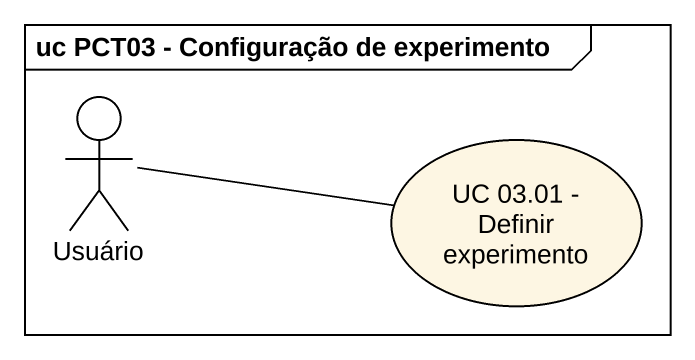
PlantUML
@startuml
mainframe uc PCT03 - Configuração de experimento
actor Usuário
usecase "UC 03.01 - Definir experimento" as UC_03_01_Definir_experimento
Usuário -right- UC_03_01_Definir_experimento
@enduml
